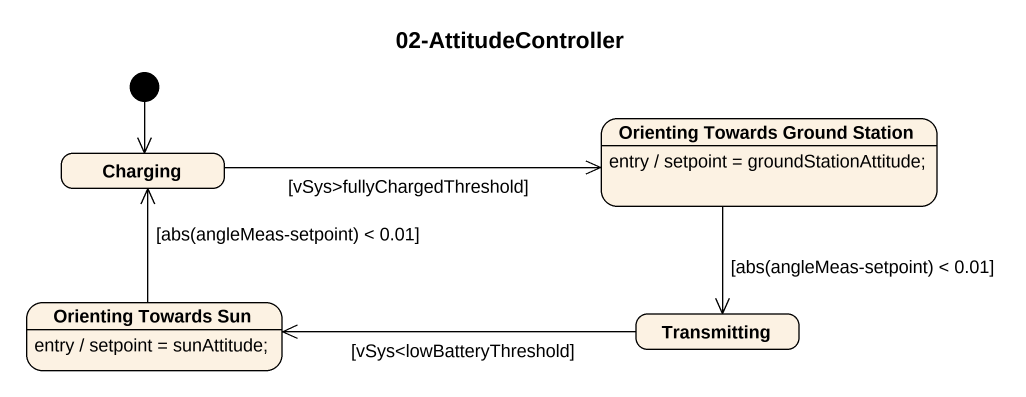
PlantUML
@startuml
title 02-AttitudeController
hide empty description
state Charging
state "Orienting Towards Ground Station" as Orienting_Towards_Ground
Orienting_Towards_Ground : entry / setpoint = groundStationAttitude;
state "Orienting Towards Sun" as Orienting_Towards_Sun
Orienting_Towards_Sun : entry / setpoint = sunAttitude;
state Transmitting
[*] --> Charging
Charging -right-> Orienting_Towards_Ground : [vSys>fullyChargedThreshold]
Orienting_Towards_Ground --> Transmitting : [abs(angleMeas-setpoint) < 0.01]
Orienting_Towards_Sun -up-> Charging : [abs(angleMeas-setpoint) < 0.01]
Transmitting -left-> Orienting_Towards_Sun : [vSys<lowBatteryThreshold]
@enduml
